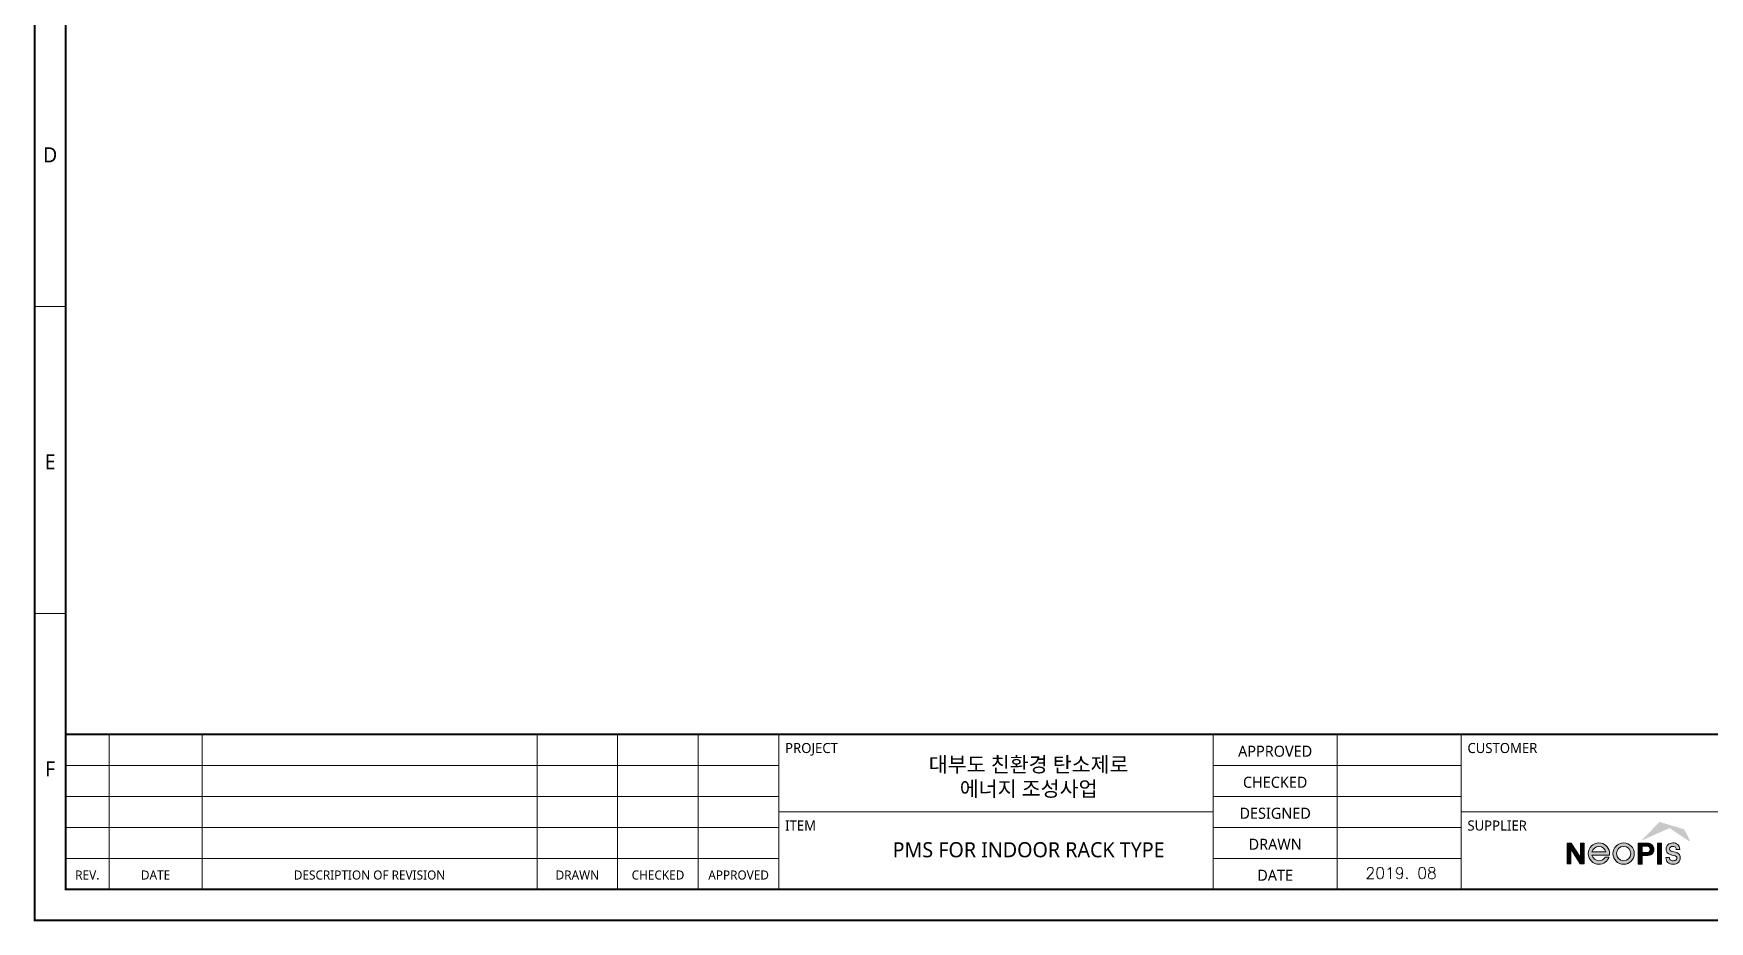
# Model space of a CAD drawing. Header units: millimetres. Extents: x 13198 to 24643, y -4481 to 8091.
# Drawn here: x 13198 to 20555, y -5 to 3894 of the extents above; entities that cross this region are included whole.
import ezdxf
from ezdxf.enums import TextEntityAlignment as Align

# ---------------------------------------------------------------- set-up
doc = ezdxf.new("R2010")
doc.units = ezdxf.units.MM
doc.header["$MEASUREMENT"] = 0
for name, color, linetype, lineweight in [('EPLAN100', 7, 'Continuous', 50), ('EPLAN201', 73, 'Continuous', 35), ('EPLAN452', 73, 'Continuous', 35), ('EPLAN453', 73, 'Continuous', 35)]:
    doc.layers.add(name, color=color, linetype=linetype, lineweight=lineweight)
doc.layers.add('레이어 1', color=7, linetype='Continuous')
doc.styles.add('ROMANS', font='romans.shx', dxfattribs={"height": 0.2, "bigfont": 'ghs.shx'})
doc.styles.add('맑은 고딕', font='malgun.ttf')

# ---------------------------------------------------------------- blocks, each defined once
blk = doc.blocks.new('A$C1ADC0DBF')
h = blk.add_hatch(color=256)
h.dxf.hatch_style = 1
h.paths.add_polyline_path([(1.638, -1.073), (1.484, -1.073), (1.484, -1.824), (1.619, -1.824), (1.619, -1.275), (1.956, -1.824), (2.102, -1.824), (2.102, -1.073), (1.967, -1.073), (1.967, -1.588)])
h = blk.add_hatch(color=256)
h.dxf.hatch_style = 1
edge = h.paths.add_edge_path()
edge.add_spline(control_points=[(2.634, -1.063), (2.421, -1.063), (2.248, -1.236), (2.248, -1.449)], knot_values=[3, 3, 3, 3, 4, 4, 4, 4], degree=3, periodic=0)
edge.add_spline(control_points=[(2.248, -1.449), (2.248, -1.662), (2.421, -1.835), (2.634, -1.835)], knot_values=[4, 4, 4, 4, 5, 5, 5, 5], degree=3, periodic=0)
edge.add_spline(control_points=[(2.634, -1.835), (2.802, -1.835), (2.945, -1.726), (2.997, -1.576)], knot_values=[5, 5, 5, 5, 6, 6, 6, 6], degree=3, periodic=0)
edge.add_spline(control_points=[(2.997, -1.576), (2.997, -1.576), (2.857, -1.576), (2.857, -1.576)], knot_values=[6.00001, 6.00001, 6.00001, 6.00001, 7, 7, 7, 7], degree=3, periodic=0)
edge.add_spline(control_points=[(2.857, -1.576), (2.813, -1.653), (2.729, -1.706), (2.634, -1.706)], knot_values=[7, 7, 7, 7, 8, 8, 8, 8], degree=3, periodic=0)
edge.add_spline(control_points=[(2.634, -1.706), (2.51, -1.706), (2.407, -1.619), (2.382, -1.503), (2.382, -1.503), (2.885, -1.503), (2.885, -1.503)], knot_values=[8, 8, 8, 8, 9, 9, 9, 10, 10, 10, 10], degree=3, periodic=0)
edge.add_spline(control_points=[(2.885, -1.503), (2.885, -1.503), (3.015, -1.503), (3.015, -1.503)], knot_values=[10, 10, 10, 10, 11, 11, 11, 11], degree=3, periodic=0)
edge.add_spline(control_points=[(3.015, -1.503), (3.017, -1.485), (3.019, -1.467), (3.019, -1.449)], knot_values=[0, 0, 0, 0, 1, 1, 1, 1], degree=3, periodic=0)
edge.add_spline(control_points=[(3.019, -1.449), (3.019, -1.43), (3.017, -1.411), (3.014, -1.392)], knot_values=[1, 1, 1, 1, 2, 2, 2, 2], degree=3, periodic=0)
edge.add_spline(control_points=[(3.014, -1.392), (2.987, -1.206), (2.827, -1.063), (2.634, -1.063)], knot_values=[2, 2, 2, 2, 3, 3, 3, 3], degree=3, periodic=0)
edge = h.paths.add_edge_path(flags=16)
edge.add_spline(control_points=[(2.634, -1.192), (2.756, -1.192), (2.858, -1.278), (2.884, -1.392), (2.884, -1.392), (2.759, -1.392), (2.633, -1.392)], knot_values=[1, 1, 1, 1, 2, 2, 2, 2.5, 2.5, 2.5, 2.5], degree=3, periodic=0)
edge.add_spline(control_points=[(2.633, -1.392), (2.508, -1.392), (2.383, -1.392), (2.383, -1.392)], knot_values=[2.5, 2.5, 2.5, 2.5, 3, 3, 3, 3], degree=3, periodic=0)
edge.add_spline(control_points=[(2.383, -1.392), (2.409, -1.278), (2.511, -1.192), (2.634, -1.192)], knot_values=[0, 0, 0, 0, 1, 1, 1, 1], degree=3, periodic=0)
h = blk.add_hatch(color=256)
h.dxf.hatch_style = 1
edge = h.paths.add_edge_path()
edge.add_spline(control_points=[(3.907, -1.45), (3.907, -1.238), (3.735, -1.065), (3.522, -1.065)], knot_values=[3, 3, 3, 3, 4, 4, 4, 4], degree=3, periodic=0)
edge.add_spline(control_points=[(3.522, -1.065), (3.31, -1.065), (3.137, -1.238), (3.137, -1.45)], knot_values=[0, 0, 0, 0, 1, 1, 1, 1], degree=3, periodic=0)
edge.add_spline(control_points=[(3.137, -1.45), (3.137, -1.663), (3.31, -1.835), (3.522, -1.835)], knot_values=[1, 1, 1, 1, 2, 2, 2, 2], degree=3, periodic=0)
edge.add_spline(control_points=[(3.522, -1.835), (3.735, -1.835), (3.907, -1.663), (3.907, -1.45)], knot_values=[2, 2, 2, 2, 3, 3, 3, 3], degree=3, periodic=0)
edge = h.paths.add_edge_path(flags=16)
edge.add_spline(control_points=[(3.522, -1.192), (3.665, -1.192), (3.781, -1.307), (3.781, -1.45)], knot_values=[2, 2, 2, 2, 3, 3, 3, 3], degree=3, periodic=0)
edge.add_spline(control_points=[(3.781, -1.45), (3.781, -1.593), (3.665, -1.709), (3.522, -1.709)], knot_values=[3, 3, 3, 3, 4, 4, 4, 4], degree=3, periodic=0)
edge.add_spline(control_points=[(3.522, -1.709), (3.379, -1.709), (3.264, -1.593), (3.264, -1.45)], knot_values=[0, 0, 0, 0, 1, 1, 1, 1], degree=3, periodic=0)
edge.add_spline(control_points=[(3.264, -1.45), (3.264, -1.307), (3.379, -1.192), (3.522, -1.192)], knot_values=[1, 1, 1, 1, 2, 2, 2, 2], degree=3, periodic=0)
h = blk.add_hatch(color=256)
h.dxf.hatch_style = 1
edge = h.paths.add_edge_path()
edge.add_spline(control_points=[(4.609, -1.297), (4.609, -1.214), (4.586, -1.176), (4.54, -1.136), (4.495, -1.096), (4.434, -1.076), (4.358, -1.076)], knot_values=[6, 6, 6, 6, 7, 7, 7, 8, 8, 8, 8], degree=3, periodic=0)
edge.add_spline(control_points=[(4.358, -1.076), (4.358, -1.076), (4.05, -1.076), (4.05, -1.076)], knot_values=[5.00001, 5.00001, 5.00001, 5.00001, 6, 6, 6, 6], degree=3, periodic=0)
edge.add_spline(control_points=[(4.05, -1.076), (4.05, -1.076), (4.05, -1.264), (4.05, -1.451)], knot_values=[4.5, 4.5, 4.5, 4.5, 5, 5, 5, 5], degree=3, periodic=0)
edge.add_spline(control_points=[(4.05, -1.451), (4.05, -1.639), (4.05, -1.827), (4.05, -1.827)], knot_values=[4, 4, 4, 4, 4.5, 4.5, 4.5, 4.5], degree=3, periodic=0)
edge.add_spline(control_points=[(4.05, -1.827), (4.05, -1.827), (4.188, -1.827), (4.188, -1.827)], knot_values=[3.00001, 3.00001, 3.00001, 3.00001, 3.99999, 3.99999, 3.99999, 3.99999], degree=3, periodic=0)
edge.add_spline(control_points=[(4.188, -1.827), (4.188, -1.827), (4.188, -1.524), (4.188, -1.524)], knot_values=[2.00001, 2.00001, 2.00001, 2.00001, 2.99999, 2.99999, 2.99999, 2.99999], degree=3, periodic=0)
edge.add_spline(control_points=[(4.188, -1.524), (4.188, -1.524), (4.348, -1.524), (4.348, -1.524)], knot_values=[1.00001, 1.00001, 1.00001, 1.00001, 1.99999, 1.99999, 1.99999, 1.99999], degree=3, periodic=0)
edge.add_spline(control_points=[(4.348, -1.524), (4.432, -1.524), (4.496, -1.505), (4.541, -1.468)], knot_values=[0, 0, 0, 0, 1, 1, 1, 1], degree=3, periodic=0)
edge.add_spline(control_points=[(4.541, -1.468), (4.586, -1.43), (4.609, -1.389), (4.609, -1.297)], knot_values=[8, 8, 8, 8, 9, 9, 9, 9], degree=3, periodic=0)
edge = h.paths.add_edge_path(flags=16)
edge.add_spline(control_points=[(4.188, -1.185), (4.188, -1.185), (4.355, -1.185), (4.355, -1.185)], knot_values=[1.00001, 1.00001, 1.00001, 1.00001, 1.99999, 1.99999, 1.99999, 1.99999], degree=3, periodic=0)
edge.add_spline(control_points=[(4.355, -1.185), (4.391, -1.185), (4.426, -1.194), (4.446, -1.211)], knot_values=[0, 0, 0, 0, 1, 1, 1, 1], degree=3, periodic=0)
edge.add_spline(control_points=[(4.446, -1.211), (4.466, -1.228), (4.476, -1.257), (4.476, -1.298)], knot_values=[6, 6, 6, 6, 7, 7, 7, 7], degree=3, periodic=0)
edge.add_spline(control_points=[(4.476, -1.298), (4.476, -1.339), (4.466, -1.366), (4.446, -1.384)], knot_values=[5, 5, 5, 5, 6, 6, 6, 6], degree=3, periodic=0)
edge.add_spline(control_points=[(4.446, -1.384), (4.426, -1.403), (4.391, -1.413), (4.355, -1.413)], knot_values=[4, 4, 4, 4, 5, 5, 5, 5], degree=3, periodic=0)
edge.add_spline(control_points=[(4.355, -1.413), (4.355, -1.413), (4.188, -1.413), (4.188, -1.413)], knot_values=[3.00001, 3.00001, 3.00001, 3.00001, 4, 4, 4, 4], degree=3, periodic=0)
edge.add_spline(control_points=[(4.188, -1.413), (4.188, -1.413), (4.188, -1.185), (4.188, -1.185)], knot_values=[2.00001, 2.00001, 2.00001, 2.00001, 2.99999, 2.99999, 2.99999, 2.99999], degree=3, periodic=0)
h = blk.add_hatch(color=256)
h.dxf.hatch_style = 1
h.paths.add_polyline_path([(4.882, -1.075), (4.746, -1.075), (4.746, -1.828), (4.882, -1.828)])
h = blk.add_hatch(color=256)
h.dxf.hatch_style = 1
edge = h.paths.add_edge_path()
edge.add_spline(control_points=[(5.298, -1.065), (5.219, -1.065), (5.158, -1.086), (5.117, -1.13)], knot_values=[10, 10, 10, 10, 11, 11, 11, 11], degree=3, periodic=0)
edge.add_spline(control_points=[(5.117, -1.13), (5.076, -1.173), (5.055, -1.227), (5.055, -1.292)], knot_values=[9, 9, 9, 9, 10, 10, 10, 10], degree=3, periodic=0)
edge.add_spline(control_points=[(5.055, -1.292), (5.055, -1.363), (5.081, -1.413), (5.123, -1.447)], knot_values=[8, 8, 8, 8, 9, 9, 9, 9], degree=3, periodic=0)
edge.add_spline(control_points=[(5.123, -1.447), (5.149, -1.467), (5.194, -1.485), (5.26, -1.502)], knot_values=[7, 7, 7, 7, 8, 8, 8, 8], degree=3, periodic=0)
edge.add_spline(control_points=[(5.26, -1.502), (5.26, -1.502), (5.327, -1.52), (5.327, -1.52)], knot_values=[6.00001, 6.00001, 6.00001, 6.00001, 7, 7, 7, 7], degree=3, periodic=0)
edge.add_spline(control_points=[(5.327, -1.52), (5.366, -1.53), (5.395, -1.541), (5.413, -1.554)], knot_values=[5, 5, 5, 5, 6, 6, 6, 6], degree=3, periodic=0)
edge.add_spline(control_points=[(5.413, -1.554), (5.432, -1.567), (5.441, -1.585), (5.441, -1.609)], knot_values=[4, 4, 4, 4, 5, 5, 5, 5], degree=3, periodic=0)
edge.add_spline(control_points=[(5.441, -1.609), (5.441, -1.65), (5.418, -1.681), (5.381, -1.696)], knot_values=[3, 3, 3, 3, 4, 4, 4, 4], degree=3, periodic=0)
edge.add_spline(control_points=[(5.381, -1.696), (5.362, -1.704), (5.336, -1.708), (5.305, -1.708)], knot_values=[2, 2, 2, 2, 3, 3, 3, 3], degree=3, periodic=0)
edge.add_spline(control_points=[(5.305, -1.708), (5.253, -1.708), (5.216, -1.693), (5.195, -1.663)], knot_values=[1, 1, 1, 1, 2, 2, 2, 2], degree=3, periodic=0)
edge.add_spline(control_points=[(5.195, -1.663), (5.183, -1.647), (5.175, -1.624), (5.171, -1.591)], knot_values=[0, 0, 0, 0, 1, 1, 1, 1], degree=3, periodic=0)
edge.add_spline(control_points=[(5.171, -1.591), (5.171, -1.591), (5.044, -1.591), (5.044, -1.591)], knot_values=[27.00001, 27.00001, 27.00001, 27.00001, 27.99999, 27.99999, 27.99999, 27.99999], degree=3, periodic=0)
edge.add_spline(control_points=[(5.044, -1.591), (5.044, -1.667), (5.068, -1.724), (5.115, -1.768)], knot_values=[26, 26, 26, 26, 27, 27, 27, 27], degree=3, periodic=0)
edge.add_spline(control_points=[(5.115, -1.768), (5.162, -1.811), (5.227, -1.833), (5.31, -1.833)], knot_values=[25, 25, 25, 25, 26, 26, 26, 26], degree=3, periodic=0)
edge.add_spline(control_points=[(5.31, -1.833), (5.39, -1.833), (5.453, -1.811), (5.497, -1.767)], knot_values=[24, 24, 24, 24, 25, 25, 25, 25], degree=3, periodic=0)
edge.add_spline(control_points=[(5.497, -1.767), (5.541, -1.723), (5.563, -1.668), (5.563, -1.601)], knot_values=[23, 23, 23, 23, 24, 24, 24, 24], degree=3, periodic=0)
edge.add_spline(control_points=[(5.563, -1.601), (5.563, -1.536), (5.541, -1.492), (5.504, -1.458)], knot_values=[22, 22, 22, 22, 23, 23, 23, 23], degree=3, periodic=0)
edge.add_spline(control_points=[(5.504, -1.458), (5.48, -1.436), (5.444, -1.418), (5.396, -1.405)], knot_values=[21, 21, 21, 21, 22, 22, 22, 22], degree=3, periodic=0)
edge.add_spline(control_points=[(5.396, -1.405), (5.396, -1.405), (5.287, -1.375), (5.287, -1.375)], knot_values=[20.00001, 20.00001, 20.00001, 20.00001, 21, 21, 21, 21], degree=3, periodic=0)
edge.add_spline(control_points=[(5.287, -1.375), (5.245, -1.363), (5.217, -1.353), (5.204, -1.345)], knot_values=[19, 19, 19, 19, 20, 20, 20, 20], degree=3, periodic=0)
edge.add_spline(control_points=[(5.204, -1.345), (5.184, -1.332), (5.174, -1.312), (5.174, -1.286)], knot_values=[18, 18, 18, 18, 19, 19, 19, 19], degree=3, periodic=0)
edge.add_spline(control_points=[(5.174, -1.286), (5.174, -1.258), (5.187, -1.23), (5.208, -1.215)], knot_values=[17, 17, 17, 17, 18, 18, 18, 18], degree=3, periodic=0)
edge.add_spline(control_points=[(5.208, -1.215), (5.228, -1.199), (5.255, -1.191), (5.289, -1.191)], knot_values=[16, 16, 16, 16, 17, 17, 17, 17], degree=3, periodic=0)
edge.add_spline(control_points=[(5.289, -1.191), (5.32, -1.191), (5.346, -1.197), (5.366, -1.209)], knot_values=[15, 15, 15, 15, 16, 16, 16, 16], degree=3, periodic=0)
edge.add_spline(control_points=[(5.366, -1.209), (5.397, -1.228), (5.414, -1.254), (5.416, -1.298)], knot_values=[14, 14, 14, 14, 15, 15, 15, 15], degree=3, periodic=0)
edge.add_spline(control_points=[(5.416, -1.298), (5.416, -1.298), (5.543, -1.298), (5.543, -1.298)], knot_values=[13.00001, 13.00001, 13.00001, 13.00001, 14, 14, 14, 14], degree=3, periodic=0)
edge.add_spline(control_points=[(5.543, -1.298), (5.541, -1.22), (5.516, -1.167), (5.469, -1.126)], knot_values=[12, 12, 12, 12, 13, 13, 13, 13], degree=3, periodic=0)
edge.add_spline(control_points=[(5.469, -1.126), (5.422, -1.085), (5.365, -1.065), (5.298, -1.065)], knot_values=[11, 11, 11, 11, 12, 12, 12, 12], degree=3, periodic=0)
at = {"layer": '레이어 1', "true_color": 0xf6e700}
h = blk.add_hatch(color=2, dxfattribs=at)
h.dxf.hatch_style = 2
edge = h.paths.add_edge_path()
edge.add_spline(control_points=[(4.196, -0.941), (4.196, -0.941), (4.812, -0.318), (4.812, -0.318), (4.812, -0.318), (4.834, -0.298), (4.866, -0.323), (4.898, -0.348), (5.183, -0.529), (5.183, -0.529), (5.183, -0.529), (4.223, -0.958), (4.223, -0.958), (4.223, -0.958), (4.175, -0.968), (4.196, -0.941)], knot_values=[0, 0, 0, 0, 1, 1, 1, 2, 2, 2, 3, 3, 3, 4, 4, 4, 5, 5, 5, 5], degree=3, periodic=0)
at = {"layer": '레이어 1', "true_color": 0x89b625}
h = blk.add_hatch(color=62, dxfattribs=at)
h.dxf.hatch_style = 2
edge = h.paths.add_edge_path()
edge.add_spline(control_points=[(4.866, -0.323), (4.866, -0.323), (5.861, -0.993), (5.861, -0.993), (5.861, -0.993), (5.883, -1.001), (5.895, -0.991), (5.904, -0.984), (5.905, -0.967), (5.902, -0.961), (5.894, -0.944), (5.878, -0.913), (5.872, -0.902), (5.833, -0.823), (5.714, -0.599), (5.714, -0.599), (5.714, -0.599), (5.716, -0.578), (5.676, -0.568), (5.636, -0.559), (4.866, -0.323), (4.866, -0.323)], knot_values=[0, 0, 0, 0, 1, 1, 1, 2, 2, 2, 3, 3, 3, 4, 4, 4, 5, 5, 5, 6, 6, 6, 7, 7, 7, 7], degree=3, periodic=0)
at = {"layer": '레이어 1', "lineweight": 0}
for points in [[(1.484, -1.073), (1.638, -1.073), (1.967, -1.588), (1.967, -1.073), (2.102, -1.073), (2.102, -1.824), (1.956, -1.824), (1.619, -1.275), (1.619, -1.824), (1.484, -1.824), (1.484, -1.073)], [(4.882, -1.828), (4.746, -1.828), (4.746, -1.075), (4.882, -1.075), (4.882, -1.828)]]:
    blk.add_lwpolyline(points, dxfattribs=at)
for points, knots in [([(3.015, -1.503), (3.017, -1.485), (3.019, -1.467), (3.019, -1.449), (3.019, -1.43), (3.017, -1.411), (3.014, -1.392), (2.987, -1.206), (2.827, -1.063), (2.634, -1.063), (2.421, -1.063), (2.248, -1.236), (2.248, -1.449), (2.248, -1.662), (2.421, -1.835), (2.634, -1.835), (2.802, -1.835), (2.945, -1.726), (2.997, -1.576), (2.997, -1.576), (2.857, -1.576), (2.857, -1.576), (2.813, -1.653), (2.729, -1.706), (2.634, -1.706), (2.51, -1.706), (2.407, -1.619), (2.382, -1.503), (2.382, -1.503), (2.885, -1.503), (2.885, -1.503), (2.885, -1.503), (3.015, -1.503), (3.015, -1.503)], [0, 0, 0, 0, 1, 1, 1, 2, 2, 2, 3, 3, 3, 4, 4, 4, 5, 5, 5, 6, 6, 6, 7, 7, 7, 8, 8, 8, 9, 9, 9, 10, 10, 10, 11, 11, 11, 11]), ([(2.383, -1.392), (2.409, -1.278), (2.511, -1.192), (2.634, -1.192), (2.756, -1.192), (2.858, -1.278), (2.884, -1.392), (2.884, -1.392), (2.383, -1.392), (2.383, -1.392)], [0, 0, 0, 0, 1, 1, 1, 2, 2, 2, 3, 3, 3, 3]), ([(3.522, -1.065), (3.31, -1.065), (3.137, -1.238), (3.137, -1.45), (3.137, -1.663), (3.31, -1.835), (3.522, -1.835), (3.735, -1.835), (3.907, -1.663), (3.907, -1.45), (3.907, -1.238), (3.735, -1.065), (3.522, -1.065)], [0, 0, 0, 0, 1, 1, 1, 2, 2, 2, 3, 3, 3, 4, 4, 4, 4]), ([(3.522, -1.709), (3.379, -1.709), (3.264, -1.593), (3.264, -1.45), (3.264, -1.307), (3.379, -1.192), (3.522, -1.192), (3.665, -1.192), (3.781, -1.307), (3.781, -1.45), (3.781, -1.593), (3.665, -1.709), (3.522, -1.709)], [0, 0, 0, 0, 1, 1, 1, 2, 2, 2, 3, 3, 3, 4, 4, 4, 4]), ([(4.541, -1.468), (4.496, -1.505), (4.432, -1.524), (4.348, -1.524), (4.348, -1.524), (4.188, -1.524), (4.188, -1.524), (4.188, -1.524), (4.188, -1.827), (4.188, -1.827), (4.188, -1.827), (4.05, -1.827), (4.05, -1.827), (4.05, -1.827), (4.05, -1.076), (4.05, -1.076), (4.05, -1.076), (4.358, -1.076), (4.358, -1.076), (4.434, -1.076), (4.495, -1.096), (4.54, -1.136), (4.586, -1.176), (4.609, -1.214), (4.609, -1.297), (4.609, -1.389), (4.586, -1.43), (4.541, -1.468)], [0, 0, 0, 0, 1, 1, 1, 2, 2, 2, 3, 3, 3, 4, 4, 4, 5, 5, 5, 6, 6, 6, 7, 7, 7, 8, 8, 8, 9, 9, 9, 9]), ([(4.446, -1.211), (4.426, -1.194), (4.391, -1.185), (4.355, -1.185), (4.355, -1.185), (4.188, -1.185), (4.188, -1.185), (4.188, -1.185), (4.188, -1.413), (4.188, -1.413), (4.188, -1.413), (4.355, -1.413), (4.355, -1.413), (4.391, -1.413), (4.426, -1.403), (4.446, -1.384), (4.466, -1.366), (4.476, -1.339), (4.476, -1.298), (4.476, -1.257), (4.466, -1.228), (4.446, -1.211)], [0, 0, 0, 0, 1, 1, 1, 2, 2, 2, 3, 3, 3, 4, 4, 4, 5, 5, 5, 6, 6, 6, 7, 7, 7, 7]), ([(5.171, -1.591), (5.175, -1.624), (5.183, -1.647), (5.195, -1.663), (5.216, -1.693), (5.253, -1.708), (5.305, -1.708), (5.336, -1.708), (5.362, -1.704), (5.381, -1.696), (5.418, -1.681), (5.441, -1.65), (5.441, -1.609), (5.441, -1.585), (5.432, -1.567), (5.413, -1.554), (5.395, -1.541), (5.366, -1.53), (5.327, -1.52), (5.327, -1.52), (5.26, -1.502), (5.26, -1.502), (5.194, -1.485), (5.149, -1.467), (5.123, -1.447), (5.081, -1.413), (5.055, -1.363), (5.055, -1.292), (5.055, -1.227), (5.076, -1.173), (5.117, -1.13), (5.158, -1.086), (5.219, -1.065), (5.298, -1.065), (5.365, -1.065), (5.422, -1.085), (5.469, -1.126), (5.516, -1.167), (5.541, -1.22), (5.543, -1.298), (5.543, -1.298), (5.416, -1.298), (5.416, -1.298), (5.414, -1.254), (5.397, -1.228), (5.366, -1.209), (5.346, -1.197), (5.32, -1.191), (5.289, -1.191), (5.255, -1.191), (5.228, -1.199), (5.208, -1.215), (5.187, -1.23), (5.174, -1.258), (5.174, -1.286), (5.174, -1.312), (5.184, -1.332), (5.204, -1.345), (5.217, -1.353), (5.245, -1.363), (5.287, -1.375), (5.287, -1.375), (5.396, -1.405), (5.396, -1.405), (5.444, -1.418), (5.48, -1.436), (5.504, -1.458), (5.541, -1.492), (5.563, -1.536), (5.563, -1.601), (5.563, -1.668), (5.541, -1.723), (5.497, -1.767), (5.453, -1.811), (5.39, -1.833), (5.31, -1.833), (5.227, -1.833), (5.162, -1.811), (5.115, -1.768), (5.068, -1.724), (5.044, -1.667), (5.044, -1.591), (5.044, -1.591), (5.171, -1.591), (5.171, -1.591)], [0, 0, 0, 0, 1, 1, 1, 2, 2, 2, 3, 3, 3, 4, 4, 4, 5, 5, 5, 6, 6, 6, 7, 7, 7, 8, 8, 8, 9, 9, 9, 10, 10, 10, 11, 11, 11, 12, 12, 12, 13, 13, 13, 14, 14, 14, 15, 15, 15, 16, 16, 16, 17, 17, 17, 18, 18, 18, 19, 19, 19, 20, 20, 20, 21, 21, 21, 22, 22, 22, 23, 23, 23, 24, 24, 24, 25, 25, 25, 26, 26, 26, 27, 27, 27, 28, 28, 28, 28])]:
    blk.add_open_spline(points, degree=3, knots=knots, dxfattribs=at)
blk = doc.blocks.new('TITLE')
at = {"layer": 'EPLAN100', "color": 73, "linetype": 'Continuous', "lineweight": 50, "ltscale": 4, "const_width": 9.53}
blk.add_lwpolyline([(48777, 7950.3), (48777, 136.1), (59940.1, 136.1), (59940.1, 7950.3), (48777, 7950.3)], dxfattribs=at)
at = {"layer": 'EPLAN201', "color": 73, "linetype": 'Continuous', "lineweight": 0, "ltscale": 160}
for p, q in [((48640.8, 2695.5), (48777, 2695.5)), ((48640.8, 1347.7), (48777, 1347.7)), ((48967.6, 816.8), (48967.6, 136.1)), ((49376, 816.8), (49376, 136.1)), ((50846.2, 816.8), (50846.2, 136.1)), ((51200.2, 816.8), (51200.2, 136.1)), ((51554.1, 816.8), (51554.1, 136.1)), ((51908.1, 816.8), (51908.1, 136.1)), ((53814, 816.8), (53814, 136.1)), ((54358.5, 816.8), (54358.5, 136.1)), ((54903.1, 816.8), (54903.1, 136.1)), ((51908.1, 680.7), (48777, 680.7)), ((53814, 680.7), (54903.1, 680.7)), ((51908.1, 544.5), (48777, 544.5)), ((53814, 544.5), (54903.1, 544.5)), ((53814, 476.5), (51908.1, 476.5)), ((54903.1, 476.5), (57217.4, 476.5)), ((51908.1, 408.4), (48777, 408.4)), ((53814, 408.4), (54903.1, 408.4)), ((51908.1, 272.3), (48777, 272.3)), ((53814, 272.3), (54903.1, 272.3))]:
    blk.add_line(p, q, dxfattribs=at)
at = {"layer": 'EPLAN201', "color": 73, "linetype": 'Continuous', "lineweight": 35, "ltscale": 4, "const_width": 9.53}
blk.add_lwpolyline([(48640.8, 0), (60076.2, 0), (60076.2, 8086.5), (48640.8, 8086.5)], close=True, dxfattribs=at)
at = {"layer": 'EPLAN201', "color": 7, "linetype": 'Continuous', "lineweight": 0, "ltscale": 4}
blk.add_lwpolyline([(48640.8, 0), (60076.2, 0), (60076.2, 8086.5), (48640.8, 8086.5)], close=True, dxfattribs=at)
at = {"layer": 'EPLAN201', "color": 73, "linetype": 'Continuous', "lineweight": 50, "const_width": 9.53}
blk.add_lwpolyline([(48777, 816.8), (59940.1, 816.8)], dxfattribs=at)
at = {"layer": 'EPLAN201', "color": 73, "style": '맑은 고딕'}
for s, p in [('PROJECT', (51935.3, 756.9)), ('CUSTOMER', (54930.3, 756.9)), ('ITEM', (51935.3, 416.6)), ('SUPPLIER', (54930.3, 416.6))]:
    blk.add_text(s, height=44.19, dxfattribs=at).set_placement(p, align=Align.MIDDLE_LEFT)
for s, height, p in [('APPROVED', 48.61, (54086.3, 742.8)), ('CHECKED', 48.61, (54086.3, 606.6)), ('DESIGNED', 48.61, (54086.3, 470.5)), ('DRAWN', 48.61, (54086.3, 334.3)), ('DATE', 48.61, (54086.3, 198.2)), ('REV.', 39.77, (48872.3, 199.3)), ('DATE', 39.77, (49171.8, 199.3)), ('DESCRIPTION OF REVISION', 39.771, (50111.1, 199.3)), ('DRAWN', 39.77, (51023.2, 199.3)), ('CHECKED', 39.77, (51377.2, 199.3)), ('APPROVED', 39.77, (51731.1, 199.3))]:
    blk.add_text(s, height=height, dxfattribs=at).set_placement(p, align=Align.MIDDLE_CENTER)
at = {"layer": 'EPLAN453', "color": 73, "style": '맑은 고딕'}
for s, p in [('D', (48708.9, 3361.2)), ('E', (48708.9, 2013.4)), ('F', (48708.9, 665.7))]:
    blk.add_text(s, height=66.3, dxfattribs=at).set_placement(p, align=Align.MIDDLE_CENTER)

msp = doc.modelspace()

# ---------------------------------------------------------------- block references
at = {"color": 4, "linetype": 'Continuous', "lineweight": -3}
msp.add_blockref('TITLE', (-35438.24755, 0), dxfattribs=at)
at = {"xscale": 121.92, "yscale": 121.92, "zscale": 121.92}
msp.add_blockref('A$C1ADC0DBF', (19748.19259, 470.19847), dxfattribs=at)

# ---------------------------------------------------------------- texts
at = {"lineweight": 13, "ltscale": 1.6, "style": 'ROMANS'}
msp.add_text('2019. 08', height=50, dxfattribs=at).set_placement((19200.99952, 207.78324), align=Align.MIDDLE_CENTER)
at = {"layer": 'EPLAN452', "color": 6, "style": '맑은 고딕'}
for s, height, p in [('대부도 친환경 탄소제로', 66.2844944, (17565.93492, 684.45543)), ('에너지 조성사업', 66.284494, (17565.93492, 577.87118)), ('PMS FOR INDOOR RACK TYPE', 66.2844944, (17565.93492, 310.19679))]:
    msp.add_text(s, height=height, dxfattribs=at).set_placement(p, align=Align.MIDDLE_CENTER)

doc.saveas('drawing.dxf')
